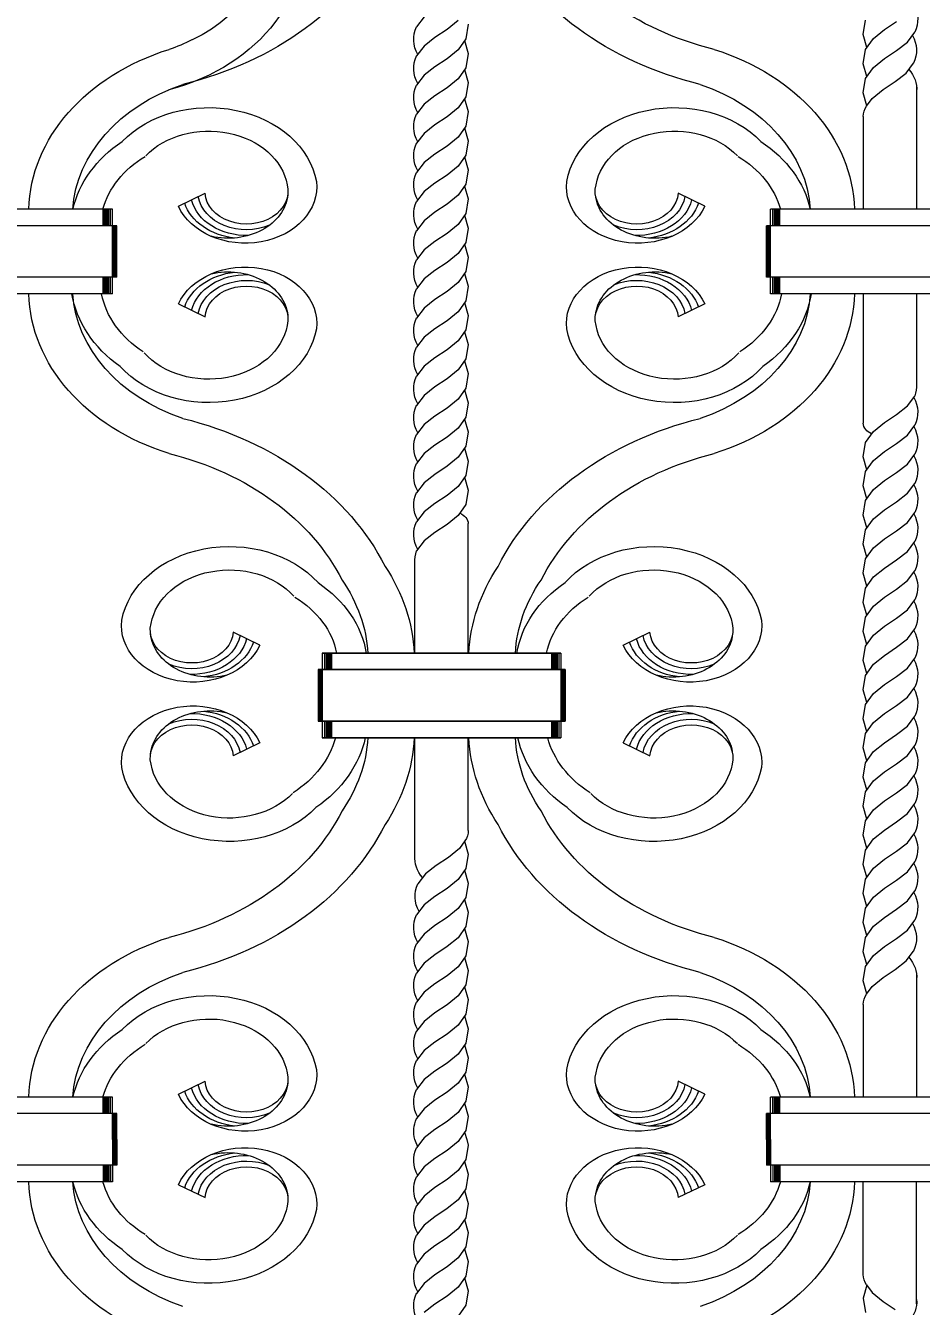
# Model space of a CAD drawing. Header units: inches. Extents: x 16.4 to 39.1, y 11.1 to 26.9.
# Drawn here: x 19.601 to 19.951, y 20.491 to 20.992 of the extents above; entities that cross this region are included whole.
import ezdxf

# ---------------------------------------------------------------- set-up
doc = ezdxf.new("R2010")
doc.units = ezdxf.units.IN
doc.header["$MEASUREMENT"] = 0
doc.styles.get("Standard").update_dxf_attribs({"font": 'arial.ttf'})
doc.dimstyles.get("Standard").update_dxf_attribs({"dimtxt": 0.1, "dimasz": 0.18, "dimexe": 0.18, "dimexo": 0.0625, "dimgap": 0.09, "dimtad": 0, "dimtoh": 1, "dimdec": 4, "dimzin": 0, "dimdsep": 46, "dimtxsty": 'Standard', "dimblk": 'OBLIQUE', "dimcen": 0.09, "dimadec": 0, "dimazin": 0, "dimtfac": 1, "dimtdec": 4, "dimtofl": 0, "dimtmove": 0, "dimatfit": 3, "dimldrblk": 'OBLIQUE', "dimfxl": 1, "dimtolj": 1, "dimtzin": 0, "dimarcsym": 0})

# ---------------------------------------------------------------- blocks, each defined once
blk = doc.blocks.new('_Oblique')
at = {"color": 0, "linetype": 'ByBlock', "lineweight": -2}
blk.add_line((-0.5, -0.5), (0.5, 0.5), dxfattribs=at)
blk = doc.blocks.new('*D2')
at = {"color": 0, "lineweight": -2, "transparency": 16777216}
for p, q in [((20.66772, 21.5986), (18.04662, 21.5986)), ((18.22662, 21.5986), (18.22662, 20.89517)), ((18.22662, 19.59468), (18.22662, 20.29812)), ((20.66772, 19.59468), (18.04662, 19.59468))]:
    blk.add_line(p, q, dxfattribs=at)
at = {"layer": 'Defpoints', "color": 0, "lineweight": 9, "transparency": 16777216}
for p in [(18.22662, 21.5986), (20.73022, 21.5986), (20.73022, 19.59468)]:
    blk.add_point(p, dxfattribs=at)
at = {"color": 0, "lineweight": -2, "transparency": 16777216, "xscale": 0.18, "yscale": 0.18, "zscale": 0.18}
for p, rotation in [((18.22662, 21.5986), 90), ((18.22662, 19.59468), 270)]:
    blk.add_blockref('_Oblique', p, dxfattribs=dict(at, rotation=rotation))
at = {"color": 0, "lineweight": 9, "transparency": 16777216, "insert": (18.22662, 20.59664), "char_height": 0.1, "attachment_point": 5, "rotation": 90}
blk.add_mtext('\\A1;2.0039', dxfattribs=at)

msp = doc.modelspace()

# ---------------------------------------------------------------- linework, layer by layer
at = {"lineweight": 9}
for p, q in [((19.75675, 20.99531), (19.75384, 20.99142)), ((19.92865, 20.98837), (19.92957, 20.994)), ((19.75384, 20.99142), (19.75383, 20.9914)), ((19.76575, 20.99036), (19.76101, 20.98721)), ((19.77009, 20.99386), (19.76575, 20.99036)), ((19.77408, 20.99242), (19.77316, 20.98679)), ((19.93264, 20.98693), (19.93698, 20.99043)), ((19.93698, 20.99043), (19.94172, 20.99358)), ((19.94598, 20.98548), (19.94889, 20.98938)), ((19.94889, 20.98938), (19.94889, 20.98939)), ((19.75675, 20.98392), (19.75384, 20.98002)), ((19.76101, 20.98721), (19.75675, 20.98392)), ((19.77316, 20.98679), (19.77009, 20.98247)), ((19.77265, 20.98607), (19.77408, 20.98103)), ((19.93008, 20.98333), (19.92865, 20.98837)), ((19.92957, 20.9826), (19.93264, 20.98693)), ((19.94172, 20.98219), (19.94598, 20.98548)), ((19.75384, 20.98002), (19.75383, 20.98)), ((19.76575, 20.97897), (19.76101, 20.97581)), ((19.77009, 20.98247), (19.76575, 20.97897)), ((19.77408, 20.98103), (19.77316, 20.9754)), ((19.92865, 20.97697), (19.92957, 20.9826)), ((19.93264, 20.97553), (19.93698, 20.97904)), ((19.93698, 20.97904), (19.94172, 20.98219)), ((19.76101, 20.97581), (19.75675, 20.97252)), ((19.77316, 20.9754), (19.77009, 20.97107)), ((19.77265, 20.97468), (19.77408, 20.96963)), ((19.93008, 20.97193), (19.92865, 20.97697)), ((19.92957, 20.97121), (19.93264, 20.97553)), ((19.94547, 20.97336), (19.94838, 20.97726)), ((19.94838, 20.97726), (19.94838, 20.97728)), ((19.75675, 20.97252), (19.75384, 20.96863)), ((19.77009, 20.97107), (19.76575, 20.96757)), ((19.77408, 20.96963), (19.77316, 20.964)), ((19.92865, 20.96558), (19.92957, 20.97121)), ((19.93647, 20.96692), (19.94121, 20.97007)), ((19.94121, 20.97007), (19.94547, 20.97336)), ((19.75384, 20.96863), (19.75383, 20.96861)), ((19.76101, 20.96442), (19.75675, 20.96113)), ((19.76575, 20.96757), (19.76101, 20.96442)), ((19.77316, 20.964), (19.77009, 20.95968)), ((19.93008, 20.96054), (19.92865, 20.96558)), ((19.93212, 20.96342), (19.93647, 20.96692)), ((19.94957, 20.96789), (19.94957, 20.92006)), ((19.75675, 20.96113), (19.75384, 20.95723)), ((19.77009, 20.95968), (19.76575, 20.95618)), ((19.77265, 20.96328), (19.77408, 20.95824)), ((19.93, 20.96042), (19.93212, 20.96342)), ((19.75384, 20.95723), (19.75383, 20.95721)), ((19.76575, 20.95618), (19.76101, 20.95302)), ((19.77408, 20.95824), (19.77316, 20.95261)), ((19.92866, 20.95637), (19.92866, 20.92006)), ((19.75675, 20.94973), (19.75384, 20.94584)), ((19.76101, 20.95302), (19.75675, 20.94973)), ((19.77316, 20.95261), (19.77009, 20.94828)), ((19.77265, 20.95189), (19.77408, 20.94685)), ((19.75384, 20.94584), (19.75383, 20.94582)), ((19.76575, 20.94478), (19.76101, 20.94163)), ((19.77009, 20.94828), (19.76575, 20.94478)), ((19.77408, 20.94685), (19.77316, 20.94121)), ((19.76101, 20.94163), (19.75675, 20.93834)), ((19.77316, 20.94121), (19.77009, 20.93689)), ((19.77265, 20.94049), (19.77408, 20.93545)), ((19.75384, 20.93444), (19.75383, 20.93442)), ((19.75675, 20.93834), (19.75384, 20.93444)), ((19.77009, 20.93689), (19.76575, 20.93339)), ((19.77408, 20.93545), (19.77316, 20.92982)), ((19.76101, 20.93023), (19.75675, 20.92695)), ((19.76575, 20.93339), (19.76101, 20.93023)), ((19.77316, 20.92982), (19.77009, 20.92549)), ((19.77265, 20.9291), (19.77408, 20.92406)), ((19.66057, 20.92121), (19.67101, 20.92628)), ((19.75675, 20.92695), (19.75384, 20.92305)), ((19.77009, 20.92549), (19.76575, 20.92199)), ((19.77408, 20.92406), (19.77316, 20.91843)), ((19.86665, 20.92121), (19.85621, 20.92628)), ((19.63481, 20.92006), (19.54141, 20.92006)), ((19.63116, 20.91361), (19.63116, 20.92006)), ((19.63171, 20.91361), (19.63171, 20.92006)), ((19.63187, 20.91361), (19.63187, 20.92006)), ((19.63212, 20.91361), (19.63212, 20.92006)), ((19.63244, 20.91361), (19.63244, 20.92006)), ((19.63285, 20.91361), (19.63285, 20.92006)), ((19.63334, 20.91361), (19.63334, 20.92006)), ((19.63399, 20.91361), (19.63399, 20.92006)), ((19.63481, 20.91361), (19.63481, 20.92006)), ((19.63481, 20.88696), (19.63481, 20.92006)), ((19.75384, 20.92305), (19.75383, 20.92303)), ((19.76101, 20.91884), (19.75675, 20.91555)), ((19.76575, 20.92199), (19.76101, 20.91884)), ((19.98581, 20.92006), (19.89242, 20.92006)), ((19.89242, 20.91361), (19.89242, 20.92006)), ((19.89242, 20.88696), (19.89242, 20.92006)), ((19.89323, 20.91361), (19.89323, 20.92006)), ((19.89389, 20.91361), (19.89389, 20.92006)), ((19.89437, 20.91361), (19.89437, 20.92006)), ((19.89478, 20.91361), (19.89478, 20.92006)), ((19.89511, 20.91361), (19.89511, 20.92006)), ((19.89535, 20.91361), (19.89535, 20.92006)), ((19.89551, 20.91361), (19.89551, 20.92006)), ((19.89607, 20.91361), (19.89607, 20.92006)), ((19.75675, 20.91555), (19.75384, 20.91165)), ((19.77009, 20.9141), (19.76575, 20.9106)), ((19.77316, 20.91843), (19.77009, 20.9141)), ((19.77265, 20.9177), (19.77408, 20.91266)), ((19.63644, 20.91361), (19.53978, 20.91361)), ((19.63505, 20.8934), (19.63505, 20.91361)), ((19.63521, 20.8934), (19.63521, 20.91361)), ((19.63554, 20.8934), (19.63554, 20.91361)), ((19.63595, 20.8934), (19.63595, 20.91361)), ((19.63644, 20.8934), (19.63644, 20.91361)), ((19.75384, 20.91165), (19.75383, 20.91163)), ((19.76575, 20.9106), (19.76101, 20.90744)), ((19.77408, 20.91266), (19.77316, 20.90703)), ((19.98744, 20.91361), (19.89079, 20.91361)), ((19.89079, 20.8934), (19.89079, 20.91361)), ((19.89128, 20.8934), (19.89128, 20.91361)), ((19.89169, 20.8934), (19.89169, 20.91361)), ((19.89201, 20.8934), (19.89201, 20.91361)), ((19.89217, 20.8934), (19.89217, 20.91361)), ((19.75675, 20.90416), (19.75384, 20.90026)), ((19.76101, 20.90744), (19.75675, 20.90416)), ((19.77316, 20.90703), (19.77009, 20.9027)), ((19.77265, 20.90631), (19.77408, 20.90127)), ((19.75384, 20.90026), (19.75383, 20.90024)), ((19.76575, 20.8992), (19.76101, 20.89605)), ((19.77009, 20.9027), (19.76575, 20.8992)), ((19.77408, 20.90127), (19.77316, 20.89564)), ((19.76101, 20.89605), (19.75675, 20.89276)), ((19.77316, 20.89564), (19.77009, 20.89131)), ((19.77265, 20.89491), (19.77408, 20.88987)), ((19.63644, 20.8934), (19.53978, 20.8934)), ((19.63116, 20.88696), (19.63116, 20.8934)), ((19.63171, 20.88696), (19.63171, 20.8934)), ((19.63187, 20.88696), (19.63187, 20.8934)), ((19.63212, 20.88696), (19.63212, 20.8934)), ((19.63244, 20.88696), (19.63244, 20.8934)), ((19.63285, 20.88696), (19.63285, 20.8934)), ((19.63334, 20.88696), (19.63334, 20.8934)), ((19.63399, 20.88696), (19.63399, 20.8934)), ((19.63481, 20.88696), (19.63481, 20.8934)), ((19.75384, 20.88886), (19.75383, 20.88884)), ((19.75675, 20.89276), (19.75384, 20.88886)), ((19.77009, 20.89131), (19.76575, 20.88781)), ((19.77408, 20.88987), (19.77316, 20.88424)), ((19.98744, 20.8934), (19.89079, 20.8934)), ((19.89242, 20.88696), (19.89242, 20.8934)), ((19.89323, 20.88696), (19.89323, 20.8934)), ((19.89389, 20.88696), (19.89389, 20.8934)), ((19.89437, 20.88696), (19.89437, 20.8934)), ((19.89478, 20.88696), (19.89478, 20.8934)), ((19.89511, 20.88696), (19.89511, 20.8934)), ((19.89535, 20.88696), (19.89535, 20.8934)), ((19.89551, 20.88696), (19.89551, 20.8934)), ((19.89607, 20.88696), (19.89607, 20.8934)), ((19.63481, 20.88696), (19.54141, 20.88696)), ((19.76101, 20.88465), (19.75675, 20.88137)), ((19.76575, 20.88781), (19.76101, 20.88465)), ((19.77316, 20.88424), (19.77009, 20.87991)), ((19.98581, 20.88696), (19.89242, 20.88696)), ((19.92866, 20.88696), (19.92866, 20.83626)), ((19.94957, 20.88696), (19.94957, 20.85163)), ((19.66057, 20.88297), (19.67101, 20.8779)), ((19.75675, 20.88137), (19.75384, 20.87747)), ((19.77009, 20.87991), (19.76575, 20.87641)), ((19.77265, 20.88352), (19.77408, 20.87848)), ((19.86665, 20.88297), (19.85621, 20.8779)), ((19.75384, 20.87747), (19.75383, 20.87745)), ((19.76575, 20.87641), (19.76101, 20.87326)), ((19.77408, 20.87848), (19.77316, 20.87285)), ((19.75675, 20.86997), (19.75384, 20.86607)), ((19.76101, 20.87326), (19.75675, 20.86997)), ((19.77316, 20.87285), (19.77009, 20.86852)), ((19.77265, 20.87212), (19.77408, 20.86708)), ((19.75384, 20.86607), (19.75383, 20.86605)), ((19.76575, 20.86502), (19.76101, 20.86186)), ((19.77009, 20.86852), (19.76575, 20.86502)), ((19.77408, 20.86708), (19.77316, 20.86145)), ((19.75675, 20.85858), (19.75384, 20.85468)), ((19.76101, 20.86186), (19.75675, 20.85858)), ((19.77316, 20.86145), (19.77009, 20.85712)), ((19.77265, 20.86073), (19.77408, 20.85569)), ((19.75384, 20.85468), (19.75383, 20.85466)), ((19.76575, 20.85362), (19.76101, 20.85047)), ((19.77009, 20.85712), (19.76575, 20.85362)), ((19.77408, 20.85569), (19.77316, 20.85006)), ((19.76101, 20.85047), (19.75675, 20.84718)), ((19.77316, 20.85006), (19.77009, 20.84573)), ((19.77265, 20.84933), (19.77408, 20.84429)), ((19.75675, 20.84718), (19.75384, 20.84328)), ((19.77009, 20.84573), (19.76575, 20.84223)), ((19.77408, 20.84429), (19.77316, 20.83866)), ((19.94598, 20.84304), (19.94889, 20.84694)), ((19.94889, 20.84694), (19.94889, 20.84695)), ((19.75384, 20.84328), (19.75383, 20.84326)), ((19.76101, 20.83907), (19.75675, 20.83579)), ((19.76575, 20.84223), (19.76101, 20.83907)), ((19.77316, 20.83866), (19.77009, 20.83433)), ((19.93698, 20.83659), (19.94172, 20.83975)), ((19.94172, 20.83975), (19.94598, 20.84304)), ((19.75675, 20.83579), (19.75384, 20.83189)), ((19.77009, 20.83433), (19.76575, 20.83083)), ((19.77265, 20.83794), (19.77408, 20.8329)), ((19.93264, 20.83309), (19.93698, 20.83659)), ((19.94598, 20.83164), (19.94889, 20.83554)), ((19.94889, 20.83554), (19.94889, 20.83556)), ((19.75384, 20.83189), (19.75383, 20.83187)), ((19.76575, 20.83083), (19.76101, 20.82768)), ((19.77408, 20.8329), (19.77316, 20.82727)), ((19.92865, 20.82314), (19.92957, 20.82877)), ((19.92957, 20.82877), (19.93264, 20.83309)), ((19.94172, 20.82835), (19.94598, 20.83164)), ((19.75675, 20.82439), (19.75384, 20.82049)), ((19.76101, 20.82768), (19.75675, 20.82439)), ((19.77316, 20.82727), (19.77009, 20.82294)), ((19.77265, 20.82654), (19.77408, 20.8215)), ((19.93264, 20.8217), (19.93698, 20.8252)), ((19.93698, 20.8252), (19.94172, 20.82835)), ((19.94598, 20.82025), (19.94889, 20.82415)), ((19.94889, 20.82415), (19.94889, 20.82416)), ((19.75384, 20.82049), (19.75383, 20.82048)), ((19.76575, 20.81944), (19.76101, 20.81628)), ((19.77009, 20.82294), (19.76575, 20.81944)), ((19.77408, 20.8215), (19.77316, 20.81587)), ((19.93008, 20.8181), (19.92865, 20.82314)), ((19.92957, 20.81737), (19.93264, 20.8217)), ((19.94172, 20.81696), (19.94598, 20.82025)), ((19.76101, 20.81628), (19.75675, 20.813)), ((19.77316, 20.81587), (19.77009, 20.81155)), ((19.77265, 20.81515), (19.77408, 20.81011)), ((19.92865, 20.81174), (19.92957, 20.81737)), ((19.93264, 20.8103), (19.93698, 20.81381)), ((19.93698, 20.81381), (19.94172, 20.81696)), ((19.75384, 20.8091), (19.75383, 20.80908)), ((19.75675, 20.813), (19.75384, 20.8091)), ((19.77009, 20.81155), (19.76575, 20.80804)), ((19.77408, 20.81011), (19.77316, 20.80448)), ((19.93008, 20.8067), (19.92865, 20.81174)), ((19.92957, 20.80598), (19.93264, 20.8103)), ((19.94172, 20.80557), (19.94598, 20.80885)), ((19.94598, 20.80885), (19.94889, 20.81275)), ((19.94889, 20.81275), (19.94889, 20.81277)), ((19.76101, 20.80489), (19.75675, 20.8016)), ((19.76575, 20.80804), (19.76101, 20.80489)), ((19.77316, 20.80448), (19.77009, 20.80015)), ((19.92865, 20.80035), (19.92957, 20.80598)), ((19.93698, 20.80241), (19.94172, 20.80557)), ((19.75675, 20.8016), (19.75384, 20.7977)), ((19.77009, 20.80015), (19.76575, 20.79665)), ((19.93008, 20.79531), (19.92865, 20.80035)), ((19.92957, 20.79458), (19.93264, 20.79891)), ((19.93264, 20.79891), (19.93698, 20.80241)), ((19.94598, 20.79746), (19.94889, 20.80136)), ((19.94889, 20.80136), (19.94889, 20.80137)), ((19.75384, 20.7977), (19.75383, 20.79769)), ((19.76101, 20.79349), (19.75675, 20.79021)), ((19.76575, 20.79665), (19.76101, 20.79349)), ((19.77407, 20.74629), (19.77407, 20.79698)), ((19.92865, 20.78895), (19.92957, 20.79458)), ((19.93698, 20.79102), (19.94172, 20.79417)), ((19.94172, 20.79417), (19.94598, 20.79746)), ((19.75675, 20.79021), (19.75384, 20.78631)), ((19.93008, 20.78391), (19.92865, 20.78895)), ((19.93264, 20.78751), (19.93698, 20.79102)), ((19.94598, 20.78606), (19.94889, 20.78996)), ((19.94889, 20.78996), (19.94889, 20.78998)), ((19.75384, 20.78631), (19.75383, 20.78629)), ((19.92957, 20.78319), (19.93264, 20.78751)), ((19.94172, 20.78278), (19.94598, 20.78606)), ((19.75316, 20.74629), (19.75316, 20.78162)), ((19.92865, 20.77756), (19.92957, 20.78319)), ((19.93264, 20.77612), (19.93698, 20.77962)), ((19.93698, 20.77962), (19.94172, 20.78278)), ((19.94598, 20.77467), (19.94889, 20.77857)), ((19.94889, 20.77857), (19.94889, 20.77858)), ((19.93008, 20.77252), (19.92865, 20.77756)), ((19.92957, 20.77179), (19.93264, 20.77612)), ((19.94172, 20.77138), (19.94598, 20.77467)), ((19.92865, 20.76616), (19.92957, 20.77179)), ((19.93698, 20.76823), (19.94172, 20.77138)), ((19.93008, 20.76112), (19.92865, 20.76616)), ((19.92957, 20.7604), (19.93264, 20.76472)), ((19.93264, 20.76472), (19.93698, 20.76823)), ((19.94598, 20.76327), (19.94889, 20.76717)), ((19.94889, 20.76717), (19.94889, 20.76719)), ((19.92865, 20.75477), (19.92957, 20.7604)), ((19.93698, 20.75683), (19.94172, 20.75999)), ((19.94172, 20.75999), (19.94598, 20.76327)), ((19.69247, 20.74943), (19.68203, 20.7545)), ((19.83476, 20.74943), (19.84519, 20.7545)), ((19.93008, 20.74973), (19.92865, 20.75477)), ((19.92957, 20.749), (19.93264, 20.75333)), ((19.93264, 20.75333), (19.93698, 20.75683)), ((19.94598, 20.75188), (19.94889, 20.75578)), ((19.94889, 20.75578), (19.94889, 20.75579)), ((19.92865, 20.74337), (19.92957, 20.749)), ((19.93698, 20.74544), (19.94172, 20.74859)), ((19.94172, 20.74859), (19.94598, 20.75188)), ((19.71692, 20.74629), (19.81031, 20.74629)), ((19.81031, 20.74629), (19.71692, 20.74629)), ((19.71692, 20.74629), (19.71692, 20.71319)), ((19.71692, 20.74629), (19.71692, 20.73984)), ((19.71692, 20.74629), (19.71692, 20.73984)), ((19.71692, 20.74629), (19.71692, 20.71319)), ((19.71773, 20.74629), (19.71773, 20.73984)), ((19.71773, 20.74629), (19.71773, 20.73984)), ((19.71838, 20.74629), (19.71838, 20.73984)), ((19.71838, 20.74629), (19.71838, 20.73984)), ((19.71887, 20.74629), (19.71887, 20.73984)), ((19.71887, 20.74629), (19.71887, 20.73984)), ((19.71928, 20.74629), (19.71928, 20.73984)), ((19.71928, 20.74629), (19.71928, 20.73984)), ((19.7196, 20.74629), (19.7196, 20.73984)), ((19.7196, 20.74629), (19.7196, 20.73984)), ((19.71985, 20.74629), (19.71985, 20.73984)), ((19.71985, 20.74629), (19.71985, 20.73984)), ((19.72001, 20.74629), (19.72001, 20.73984)), ((19.72001, 20.74629), (19.72001, 20.73984)), ((19.72056, 20.74629), (19.72056, 20.73984)), ((19.72056, 20.74629), (19.72056, 20.73984)), ((19.80666, 20.74629), (19.80666, 20.73984)), ((19.80666, 20.74629), (19.80666, 20.73984)), ((19.80721, 20.74629), (19.80721, 20.73984)), ((19.80721, 20.74629), (19.80721, 20.73984)), ((19.80738, 20.74629), (19.80738, 20.73984)), ((19.80738, 20.74629), (19.80738, 20.73984)), ((19.80762, 20.74629), (19.80762, 20.73984)), ((19.80762, 20.74629), (19.80762, 20.73984)), ((19.80795, 20.74629), (19.80795, 20.73984)), ((19.80795, 20.74629), (19.80795, 20.73984)), ((19.80835, 20.74629), (19.80835, 20.73984)), ((19.80835, 20.74629), (19.80835, 20.73984)), ((19.80884, 20.74629), (19.80884, 20.73984)), ((19.80884, 20.74629), (19.80884, 20.73984)), ((19.80949, 20.74629), (19.80949, 20.73984)), ((19.80949, 20.74629), (19.80949, 20.73984)), ((19.81031, 20.74629), (19.81031, 20.71319)), ((19.81031, 20.74629), (19.81031, 20.73984)), ((19.81031, 20.74629), (19.81031, 20.73984)), ((19.81031, 20.74629), (19.81031, 20.71319)), ((19.93008, 20.73833), (19.92865, 20.74337)), ((19.93264, 20.74194), (19.93698, 20.74544)), ((19.94598, 20.74048), (19.94889, 20.74438)), ((19.94889, 20.74438), (19.94889, 20.7444)), ((19.71529, 20.73984), (19.81194, 20.73984)), ((19.81194, 20.73984), (19.71529, 20.73984)), ((19.71529, 20.73984), (19.71529, 20.71963)), ((19.71529, 20.73984), (19.71529, 20.71963)), ((19.71578, 20.73984), (19.71578, 20.71963)), ((19.71578, 20.73984), (19.71578, 20.71963)), ((19.71618, 20.73984), (19.71618, 20.71963)), ((19.71618, 20.73984), (19.71618, 20.71963)), ((19.71651, 20.73984), (19.71651, 20.71963)), ((19.71651, 20.73984), (19.71651, 20.71963)), ((19.71667, 20.73984), (19.71667, 20.71963)), ((19.71667, 20.73984), (19.71667, 20.71963)), ((19.81055, 20.73984), (19.81055, 20.71963)), ((19.81055, 20.73984), (19.81055, 20.71963)), ((19.81072, 20.73984), (19.81072, 20.71963)), ((19.81072, 20.73984), (19.81072, 20.71963)), ((19.81104, 20.73984), (19.81104, 20.71963)), ((19.81104, 20.73984), (19.81104, 20.71963)), ((19.81145, 20.73984), (19.81145, 20.71963)), ((19.81145, 20.73984), (19.81145, 20.71963)), ((19.81194, 20.73984), (19.81194, 20.71963)), ((19.81194, 20.73984), (19.81194, 20.71963)), ((19.92957, 20.73761), (19.93264, 20.74194)), ((19.94172, 20.7372), (19.94598, 20.74048)), ((19.92865, 20.73198), (19.92957, 20.73761)), ((19.93264, 20.73054), (19.93698, 20.73404)), ((19.93698, 20.73404), (19.94172, 20.7372)), ((19.93008, 20.72694), (19.92865, 20.73198)), ((19.92957, 20.72621), (19.93264, 20.73054)), ((19.94172, 20.7258), (19.94598, 20.72909)), ((19.94598, 20.72909), (19.94889, 20.73299)), ((19.94889, 20.73299), (19.94889, 20.73301)), ((19.92865, 20.72058), (19.92957, 20.72621)), ((19.93698, 20.72265), (19.94172, 20.7258)), ((19.71529, 20.71963), (19.81194, 20.71963)), ((19.81194, 20.71963), (19.71529, 20.71963)), ((19.71692, 20.71963), (19.71692, 20.71319)), ((19.71692, 20.71963), (19.71692, 20.71319)), ((19.71773, 20.71963), (19.71773, 20.71319)), ((19.71773, 20.71963), (19.71773, 20.71319)), ((19.71838, 20.71963), (19.71838, 20.71319)), ((19.71838, 20.71963), (19.71838, 20.71319)), ((19.71887, 20.71963), (19.71887, 20.71319)), ((19.71887, 20.71963), (19.71887, 20.71319)), ((19.71928, 20.71963), (19.71928, 20.71319)), ((19.71928, 20.71963), (19.71928, 20.71319)), ((19.7196, 20.71963), (19.7196, 20.71319)), ((19.7196, 20.71963), (19.7196, 20.71319)), ((19.71985, 20.71963), (19.71985, 20.71319)), ((19.71985, 20.71963), (19.71985, 20.71319)), ((19.72001, 20.71963), (19.72001, 20.71319)), ((19.72001, 20.71963), (19.72001, 20.71319)), ((19.72056, 20.71963), (19.72056, 20.71319)), ((19.72056, 20.71963), (19.72056, 20.71319)), ((19.80666, 20.71963), (19.80666, 20.71319)), ((19.80666, 20.71963), (19.80666, 20.71319)), ((19.80721, 20.71963), (19.80721, 20.71319)), ((19.80721, 20.71963), (19.80721, 20.71319)), ((19.80738, 20.71963), (19.80738, 20.71319)), ((19.80738, 20.71963), (19.80738, 20.71319)), ((19.80762, 20.71963), (19.80762, 20.71319)), ((19.80762, 20.71963), (19.80762, 20.71319)), ((19.80795, 20.71963), (19.80795, 20.71319)), ((19.80795, 20.71963), (19.80795, 20.71319)), ((19.80835, 20.71963), (19.80835, 20.71319)), ((19.80835, 20.71963), (19.80835, 20.71319)), ((19.80884, 20.71963), (19.80884, 20.71319)), ((19.80884, 20.71963), (19.80884, 20.71319)), ((19.80949, 20.71963), (19.80949, 20.71319)), ((19.80949, 20.71963), (19.80949, 20.71319)), ((19.81031, 20.71963), (19.81031, 20.71319)), ((19.81031, 20.71963), (19.81031, 20.71319)), ((19.93008, 20.71554), (19.92865, 20.72058)), ((19.92957, 20.71482), (19.93264, 20.71915)), ((19.93264, 20.71915), (19.93698, 20.72265)), ((19.94598, 20.71769), (19.94889, 20.72159)), ((19.94889, 20.72159), (19.94889, 20.72161)), ((19.71692, 20.71319), (19.81031, 20.71319)), ((19.81031, 20.71319), (19.71692, 20.71319)), ((19.75316, 20.66535), (19.75316, 20.71319)), ((19.77407, 20.67688), (19.77407, 20.71319)), ((19.92865, 20.70919), (19.92957, 20.71482)), ((19.93698, 20.71125), (19.94172, 20.71441)), ((19.94172, 20.71441), (19.94598, 20.71769)), ((19.69247, 20.7112), (19.68203, 20.70613)), ((19.83476, 20.7112), (19.84519, 20.70613)), ((19.93008, 20.70415), (19.92865, 20.70919)), ((19.93264, 20.70775), (19.93698, 20.71125)), ((19.94598, 20.7063), (19.94889, 20.7102)), ((19.94889, 20.7102), (19.94889, 20.71022)), ((19.92865, 20.69779), (19.92957, 20.70342)), ((19.92957, 20.70342), (19.93264, 20.70775)), ((19.94172, 20.70301), (19.94598, 20.7063)), ((19.93264, 20.69636), (19.93698, 20.69986)), ((19.93698, 20.69986), (19.94172, 20.70301)), ((19.94598, 20.6949), (19.94889, 20.6988)), ((19.94889, 20.6988), (19.94889, 20.69882)), ((19.93008, 20.69275), (19.92865, 20.69779)), ((19.92957, 20.69203), (19.93264, 20.69636)), ((19.94172, 20.69162), (19.94598, 20.6949)), ((19.92865, 20.6864), (19.92957, 20.69203)), ((19.93264, 20.68496), (19.93698, 20.68846)), ((19.93698, 20.68846), (19.94172, 20.69162)), ((19.93008, 20.68136), (19.92865, 20.6864)), ((19.92957, 20.68063), (19.93264, 20.68496)), ((19.94172, 20.68022), (19.94598, 20.68351)), ((19.94598, 20.68351), (19.94889, 20.68741)), ((19.94889, 20.68741), (19.94889, 20.68743)), ((19.92865, 20.675), (19.92957, 20.68063)), ((19.93698, 20.67707), (19.94172, 20.68022)), ((19.93008, 20.66996), (19.92865, 20.675)), ((19.92957, 20.66924), (19.93264, 20.67357)), ((19.93264, 20.67357), (19.93698, 20.67707)), ((19.94598, 20.67211), (19.94889, 20.67601)), ((19.94889, 20.67601), (19.94889, 20.67603)), ((19.77061, 20.66983), (19.76626, 20.66633)), ((19.77273, 20.67283), (19.77061, 20.66983)), ((19.77265, 20.67271), (19.77408, 20.66767)), ((19.92865, 20.66361), (19.92957, 20.66924)), ((19.93698, 20.66567), (19.94172, 20.66883)), ((19.94172, 20.66883), (19.94598, 20.67211)), ((19.76152, 20.66317), (19.75726, 20.65989)), ((19.76626, 20.66633), (19.76152, 20.66317)), ((19.77408, 20.66767), (19.77316, 20.66204)), ((19.93008, 20.65857), (19.92865, 20.66361)), ((19.93264, 20.66217), (19.93698, 20.66567)), ((19.94598, 20.66072), (19.94889, 20.66462)), ((19.94889, 20.66462), (19.94889, 20.66464)), ((19.75726, 20.65989), (19.75435, 20.65599)), ((19.77316, 20.66204), (19.77009, 20.65771)), ((19.77265, 20.66131), (19.77408, 20.65627)), ((19.92957, 20.65784), (19.93264, 20.66217)), ((19.94172, 20.65743), (19.94598, 20.66072)), ((19.75435, 20.65599), (19.75435, 20.65597)), ((19.76575, 20.65421), (19.76101, 20.65105)), ((19.77009, 20.65771), (19.76575, 20.65421)), ((19.77408, 20.65627), (19.77316, 20.65064)), ((19.92865, 20.65221), (19.92957, 20.65784)), ((19.93264, 20.65078), (19.93698, 20.65428)), ((19.93698, 20.65428), (19.94172, 20.65743)), ((19.94598, 20.64932), (19.94889, 20.65322)), ((19.94889, 20.65322), (19.94889, 20.65324)), ((19.76101, 20.65105), (19.75675, 20.64777)), ((19.77316, 20.65064), (19.77009, 20.64632)), ((19.77265, 20.64992), (19.77408, 20.64488)), ((19.93008, 20.64717), (19.92865, 20.65221)), ((19.92957, 20.64645), (19.93264, 20.65078)), ((19.94172, 20.64604), (19.94598, 20.64932)), ((19.75384, 20.64387), (19.75383, 20.64385)), ((19.75675, 20.64777), (19.75384, 20.64387)), ((19.77009, 20.64632), (19.76575, 20.64281)), ((19.77408, 20.64488), (19.77316, 20.63925)), ((19.92865, 20.64082), (19.92957, 20.64645)), ((19.93698, 20.64288), (19.94172, 20.64604)), ((19.76101, 20.63966), (19.75675, 20.63637)), ((19.76575, 20.64281), (19.76101, 20.63966)), ((19.77316, 20.63925), (19.77009, 20.63492)), ((19.77265, 20.63852), (19.77408, 20.63348)), ((19.93008, 20.63578), (19.92865, 20.64082)), ((19.92957, 20.63506), (19.93264, 20.63938)), ((19.93264, 20.63938), (19.93698, 20.64288)), ((19.94598, 20.63793), (19.94889, 20.64183)), ((19.94889, 20.64183), (19.94889, 20.64185)), ((19.75675, 20.63637), (19.75384, 20.63247)), ((19.77009, 20.63492), (19.76575, 20.63142)), ((19.77408, 20.63348), (19.77316, 20.62785)), ((19.92865, 20.62942), (19.92957, 20.63506)), ((19.93698, 20.63149), (19.94172, 20.63464)), ((19.94172, 20.63464), (19.94598, 20.63793)), ((19.75384, 20.63247), (19.75383, 20.63246)), ((19.76101, 20.62826), (19.75675, 20.62498)), ((19.76575, 20.63142), (19.76101, 20.62826)), ((19.93008, 20.62438), (19.92865, 20.62942)), ((19.92957, 20.62366), (19.93264, 20.62799)), ((19.93264, 20.62799), (19.93698, 20.63149)), ((19.94547, 20.62581), (19.94838, 20.62971)), ((19.94838, 20.62971), (19.94838, 20.62973)), ((19.75675, 20.62498), (19.75384, 20.62108)), ((19.77009, 20.62353), (19.76575, 20.62002)), ((19.77316, 20.62785), (19.77009, 20.62353)), ((19.77265, 20.62713), (19.77408, 20.62209)), ((19.92865, 20.61803), (19.92957, 20.62366)), ((19.94121, 20.62252), (19.94547, 20.62581)), ((19.75384, 20.62108), (19.75383, 20.62106)), ((19.76575, 20.62002), (19.76101, 20.61687)), ((19.77408, 20.62209), (19.77316, 20.61646)), ((19.93008, 20.61299), (19.92865, 20.61803)), ((19.93212, 20.61587), (19.93647, 20.61937)), ((19.93647, 20.61937), (19.94121, 20.62252)), ((19.94957, 20.62034), (19.94957, 20.57251)), ((19.75675, 20.61358), (19.75384, 20.60968)), ((19.76101, 20.61687), (19.75675, 20.61358)), ((19.77316, 20.61646), (19.77009, 20.61213)), ((19.77265, 20.61573), (19.77408, 20.61069)), ((19.93, 20.61287), (19.93212, 20.61587)), ((19.75384, 20.60968), (19.75383, 20.60967)), ((19.76575, 20.60863), (19.76101, 20.60547)), ((19.77009, 20.61213), (19.76575, 20.60863)), ((19.77408, 20.61069), (19.77316, 20.60506)), ((19.92866, 20.60882), (19.92866, 20.57251)), ((19.76101, 20.60547), (19.75675, 20.60219)), ((19.77316, 20.60506), (19.77009, 20.60074)), ((19.77265, 20.60434), (19.77408, 20.5993)), ((19.75384, 20.59829), (19.75383, 20.59827)), ((19.75675, 20.60219), (19.75384, 20.59829)), ((19.77009, 20.60074), (19.76575, 20.59723)), ((19.77408, 20.5993), (19.77316, 20.59367)), ((19.76101, 20.59408), (19.75675, 20.59079)), ((19.76575, 20.59723), (19.76101, 20.59408)), ((19.77316, 20.59367), (19.77009, 20.58934)), ((19.77265, 20.59294), (19.77408, 20.5879)), ((19.75675, 20.59079), (19.75384, 20.58689)), ((19.77009, 20.58934), (19.76575, 20.58584)), ((19.77408, 20.5879), (19.77316, 20.58227)), ((19.75384, 20.58689), (19.75383, 20.58688)), ((19.76575, 20.58584), (19.76101, 20.58269)), ((19.66057, 20.57366), (19.67101, 20.57873)), ((19.75675, 20.5794), (19.75384, 20.5755)), ((19.76101, 20.58269), (19.75675, 20.5794)), ((19.77009, 20.57795), (19.76575, 20.57445)), ((19.77316, 20.58227), (19.77009, 20.57795)), ((19.77265, 20.58155), (19.77408, 20.57651)), ((19.86665, 20.57366), (19.85621, 20.57873)), ((19.75384, 20.5755), (19.75383, 20.57548)), ((19.76575, 20.57445), (19.76101, 20.57129)), ((19.77408, 20.57651), (19.77316, 20.57088)), ((19.63481, 20.57251), (19.54141, 20.57251)), ((19.63116, 20.56607), (19.63116, 20.57251)), ((19.63171, 20.56607), (19.63171, 20.57251)), ((19.63187, 20.56607), (19.63187, 20.57251)), ((19.63212, 20.56607), (19.63212, 20.57251)), ((19.63244, 20.56607), (19.63244, 20.57251)), ((19.63285, 20.56607), (19.63285, 20.57251)), ((19.63334, 20.56607), (19.63334, 20.57251)), ((19.63399, 20.56607), (19.63399, 20.57251)), ((19.63481, 20.56607), (19.63481, 20.57251)), ((19.63481, 20.55596), (19.63481, 20.57251)), ((19.75675, 20.568), (19.75384, 20.5641)), ((19.76101, 20.57129), (19.75675, 20.568)), ((19.77316, 20.57088), (19.77009, 20.56655)), ((19.77265, 20.57015), (19.77408, 20.56511)), ((19.98581, 20.57251), (19.89242, 20.57251)), ((19.89242, 20.56607), (19.89242, 20.57251)), ((19.89242, 20.55596), (19.89242, 20.57251)), ((19.89323, 20.56607), (19.89323, 20.57251)), ((19.89389, 20.56607), (19.89389, 20.57251)), ((19.89437, 20.56607), (19.89437, 20.57251)), ((19.89478, 20.56607), (19.89478, 20.57251)), ((19.89511, 20.56607), (19.89511, 20.57251)), ((19.89535, 20.56607), (19.89535, 20.57251)), ((19.89551, 20.56607), (19.89551, 20.57251)), ((19.89607, 20.56607), (19.89607, 20.57251)), ((19.63644, 20.56607), (19.53978, 20.56607)), ((19.63521, 20.55596), (19.63521, 20.56607)), ((19.63554, 20.55596), (19.63554, 20.56607)), ((19.63595, 20.55596), (19.63595, 20.56607)), ((19.63644, 20.55596), (19.63644, 20.56607)), ((19.75384, 20.5641), (19.75383, 20.56409)), ((19.76575, 20.56305), (19.76101, 20.5599)), ((19.77009, 20.56655), (19.76575, 20.56305)), ((19.77408, 20.56511), (19.77316, 20.55948)), ((19.98744, 20.56607), (19.89079, 20.56607)), ((19.89079, 20.55596), (19.89079, 20.56607)), ((19.89128, 20.55596), (19.89128, 20.56607)), ((19.89169, 20.55596), (19.89169, 20.56607)), ((19.89201, 20.55596), (19.89201, 20.56607)), ((19.89217, 20.55596), (19.89217, 20.56607)), ((19.76101, 20.5599), (19.75675, 20.55661)), ((19.77316, 20.55948), (19.77066, 20.55596)), ((19.77265, 20.55876), (19.77344, 20.55596)), ((19.63481, 20.55596), (19.63481, 20.53941)), ((19.63505, 20.55596), (19.63505, 20.54586)), ((19.63521, 20.55596), (19.63521, 20.54586)), ((19.63554, 20.55596), (19.63554, 20.54586)), ((19.63595, 20.55596), (19.63595, 20.54586)), ((19.63644, 20.55596), (19.63644, 20.54586)), ((19.75626, 20.55596), (19.75384, 20.55271)), ((19.75675, 20.55661), (19.75626, 20.55596)), ((19.77009, 20.55516), (19.76575, 20.55166)), ((19.77066, 20.55596), (19.77009, 20.55516)), ((19.77408, 20.55372), (19.77316, 20.54809)), ((19.77344, 20.55596), (19.77408, 20.55372)), ((19.89079, 20.55596), (19.89079, 20.54586)), ((19.89128, 20.55596), (19.89128, 20.54586)), ((19.89169, 20.55596), (19.89169, 20.54586)), ((19.89201, 20.55596), (19.89201, 20.54586)), ((19.89217, 20.55596), (19.89217, 20.54586)), ((19.89242, 20.55596), (19.89242, 20.53941)), ((19.75384, 20.55271), (19.75383, 20.55269)), ((19.76101, 20.5485), (19.75675, 20.54521)), ((19.76575, 20.55166), (19.76101, 20.5485)), ((19.77316, 20.54809), (19.77009, 20.54376)), ((19.63644, 20.54586), (19.53978, 20.54586)), ((19.63116, 20.54586), (19.63116, 20.53941)), ((19.63171, 20.54586), (19.63171, 20.53941)), ((19.63187, 20.54586), (19.63187, 20.53941)), ((19.63212, 20.54586), (19.63212, 20.53941)), ((19.63244, 20.54586), (19.63244, 20.53941)), ((19.63285, 20.54586), (19.63285, 20.53941)), ((19.63334, 20.54586), (19.63334, 20.53941)), ((19.63399, 20.54586), (19.63399, 20.53941)), ((19.63481, 20.54586), (19.63481, 20.53941)), ((19.75675, 20.54521), (19.75384, 20.54131)), ((19.77009, 20.54376), (19.76575, 20.54026)), ((19.77265, 20.54736), (19.77408, 20.54232)), ((19.98744, 20.54586), (19.89079, 20.54586)), ((19.89242, 20.54586), (19.89242, 20.53941)), ((19.89323, 20.54586), (19.89323, 20.53941)), ((19.89389, 20.54586), (19.89389, 20.53941)), ((19.89437, 20.54586), (19.89437, 20.53941)), ((19.89478, 20.54586), (19.89478, 20.53941)), ((19.89511, 20.54586), (19.89511, 20.53941)), ((19.89535, 20.54586), (19.89535, 20.53941)), ((19.89551, 20.54586), (19.89551, 20.53941)), ((19.89607, 20.54586), (19.89607, 20.53941)), ((19.63481, 20.53941), (19.54141, 20.53941)), ((19.66057, 20.53826), (19.67101, 20.53319)), ((19.75384, 20.54131), (19.75383, 20.5413)), ((19.76575, 20.54026), (19.76101, 20.53711)), ((19.77408, 20.54232), (19.77316, 20.53669)), ((19.86665, 20.53826), (19.85621, 20.53319)), ((19.98581, 20.53941), (19.89242, 20.53941)), ((19.92866, 20.5031), (19.92866, 20.53941)), ((19.94957, 20.49158), (19.94957, 20.53941)), ((19.75675, 20.53382), (19.75384, 20.52992)), ((19.76101, 20.53711), (19.75675, 20.53382)), ((19.77316, 20.53669), (19.77009, 20.53237)), ((19.77265, 20.53597), (19.77408, 20.53093)), ((19.75384, 20.52992), (19.75383, 20.5299)), ((19.76575, 20.52887), (19.76101, 20.52571)), ((19.77009, 20.53237), (19.76575, 20.52887)), ((19.77408, 20.53093), (19.77316, 20.5253)), ((19.76101, 20.52571), (19.75675, 20.52242)), ((19.77316, 20.5253), (19.77009, 20.52097)), ((19.77265, 20.52457), (19.77408, 20.51953)), ((19.75384, 20.51852), (19.75383, 20.51851)), ((19.75675, 20.52242), (19.75384, 20.51852)), ((19.77009, 20.52097), (19.76575, 20.51747)), ((19.77408, 20.51953), (19.77316, 20.5139)), ((19.76101, 20.51432), (19.75675, 20.51103)), ((19.76575, 20.51747), (19.76101, 20.51432)), ((19.77316, 20.5139), (19.77009, 20.50958)), ((19.77265, 20.51318), (19.77408, 20.50814)), ((19.75675, 20.51103), (19.75384, 20.50713)), ((19.77009, 20.50958), (19.76575, 20.50608)), ((19.77408, 20.50814), (19.77316, 20.50251)), ((19.75384, 20.50713), (19.75383, 20.50711)), ((19.76101, 20.50292), (19.75675, 20.49963)), ((19.76575, 20.50608), (19.76101, 20.50292)), ((19.75675, 20.49963), (19.75384, 20.49573)), ((19.77009, 20.49818), (19.76575, 20.49468)), ((19.77316, 20.50251), (19.77009, 20.49818)), ((19.77265, 20.50179), (19.77408, 20.49674)), ((19.93008, 20.49893), (19.92865, 20.49389)), ((19.93, 20.49905), (19.93212, 20.49606)), ((19.75384, 20.49573), (19.75383, 20.49572)), ((19.76575, 20.49468), (19.76101, 20.49153)), ((19.77408, 20.49674), (19.77316, 20.49111)), ((19.92865, 20.49389), (19.92957, 20.48826)), ((19.93212, 20.49606), (19.93647, 20.49255)), ((19.76101, 20.49153), (19.75675, 20.48824)), ((19.77316, 20.49111), (19.77009, 20.48679)), ((19.93647, 20.49255), (19.94121, 20.4894))]:
    msp.add_line(p, q, dxfattribs=at)
at = {"lineweight": 9, "extrusion": (0, 0, -1)}
for centre, major_axis, start_param, end_param in [((19.63262, 21.0243), (-0.07662, 0), 2.970298, 4.391018), ((19.63859, 21.0236), (0.05446, 0), -0.295309, 1.045289), ((19.90225, 21.06367), (0.10733, 0), 1.872886, 2.761174), ((19.62498, 21.06367), (0.12551, 0), 0.380418, 1.268707), ((19.90225, 21.06367), (0.12551, 0), 1.872886, 2.761174), ((19.9319, 20.99435), (-0.01812, 0), 2.723114, 3.497742), ((19.77083, 20.98644), (-0.01812, 0), -0.418478, 0.356149), ((19.63787, 21.01989), (0.05085, 0), 0.986806, 1.187028), ((19.93139, 20.98224), (-0.01812, 0), 2.723114, 3.497742), ((19.68876, 20.91872), (0.08676, 0), 3.161138, 4.336531), ((19.77083, 20.97504), (-0.01812, 0), -0.418478, 0.356149), ((19.83846, 20.91872), (-0.08676, 0), 1.946654, 3.122047), ((19.9324, 20.96704), (-0.01721, 0), 2.535729, 3.203825), ((19.69001, 20.91725), (0.07084, 0), 3.191635, 4.310748), ((19.83721, 20.91725), (0.07084, 0), -1.169155, -0.050042), ((19.77083, 20.96365), (-0.01812, 0), -0.418478, 0.356149), ((19.67247, 20.92612), (-0.04258, 0), 0.651749, 2.998469), ((19.85476, 20.92612), (-0.04258, 0), 0.143123, 2.489844), ((19.93912, 20.95637), (0.01046, 0), 3.141593, 3.653063), ((19.77083, 20.95225), (0.01812, 0), 2.723114, 3.497742), ((19.67247, 20.92612), (-0.03101, 0), 0.651749, 2.998469), ((19.85476, 20.92612), (-0.03101, 0), 0.143123, 2.489844), ((19.67505, 20.91227), (0.05661, 0), 3.316258, 4.013205), ((19.77083, 20.94086), (-0.01812, 0), -0.418478, 0.356149), ((19.85218, 20.91227), (-0.05661, 0), 2.269981, 2.966928), ((19.67489, 20.91254), (0.04491, 0), 3.354626, 4.058509), ((19.85234, 20.91254), (0.04491, 0), -0.916917, -0.213033), ((19.77083, 20.92946), (0.01812, 0), 2.723114, 3.497742), ((19.68679, 20.92887), (0.02795, 0), -0.093098, 2.787829), ((19.68723, 20.92708), (0.01625, 0), -0.199128, 3.079605), ((19.84044, 20.92887), (-0.02795, 0), 3.495356, 6.376283), ((19.84, 20.92708), (0.01625, 0), 0.061988, 3.34072), ((19.68723, 20.92708), (-0.01908, 0), 4.223961, 6.143837), ((19.68012, 20.92714), (0.02334, 0), 0.08094, 1.860939), ((19.84711, 20.92714), (-0.02334, 0), 4.422247, 6.202245), ((19.84, 20.92708), (-0.01908, 0), 3.280941, 5.200817), ((19.68568, 20.92715), (-0.02342, 0), -1.440537, -0.258804), ((19.68723, 20.92708), (0.02191, 0), 1.537028, 2.946547), ((19.77083, 20.91807), (-0.01812, 0), -0.418478, 0.356149), ((19.84, 20.92708), (-0.02191, 0), 3.336638, 4.746157), ((19.84155, 20.92715), (-0.02342, 0), 3.400397, 4.58213), ((19.77083, 20.90667), (0.01812, 0), 2.723114, 3.497742), ((19.68679, 20.87531), (-0.02795, 0), 0.353764, 3.23469), ((19.77083, 20.89528), (-0.01812, 0), -0.418478, 0.356149), ((19.84044, 20.87531), (-0.02795, 0), -0.093098, 2.787829), ((19.68568, 20.87703), (-0.02342, 0), 0.258804, 1.440537), ((19.68723, 20.87711), (0.02191, 0), 3.336638, 4.746157), ((19.68012, 20.87705), (-0.02334, 0), 1.280654, 3.060652), ((19.84711, 20.87705), (0.02334, 0), 3.222533, 5.002531), ((19.84, 20.87711), (0.02191, 0), 4.678621, 6.08814), ((19.84155, 20.87703), (-0.02342, 0), 1.701055, 2.882789), ((19.68723, 20.87711), (0.01908, 0), 3.280941, 5.200817), ((19.68723, 20.87711), (-0.01625, 0), 0.061988, 3.34072), ((19.77083, 20.88388), (-0.01812, 0), -0.418478, 0.356149), ((19.84, 20.87711), (-0.01625, 0), -0.199128, 3.079605), ((19.84, 20.87711), (0.01908, 0), 4.223961, 6.143837), ((19.68876, 20.8883), (-0.08676, 0), -1.194939, -0.019545), ((19.6759, 20.89249), (0.05741, 0), 2.296601, 3.019571), ((19.69001, 20.88976), (-0.07084, 0), -1.169155, -0.050042), ((19.67597, 20.89232), (-0.04594, 0), -0.88405, -0.147937), ((19.83721, 20.88976), (-0.07084, 0), 3.191635, 4.310748), ((19.83846, 20.8883), (0.08676, 0), 0.019545, 1.194939), ((19.85125, 20.89232), (-0.04594, 0), 3.28953, 4.025643), ((19.85133, 20.89249), (-0.05741, 0), 3.263615, 3.986585), ((19.67247, 20.87806), (0.03101, 0), 0.143123, 2.522398), ((19.77083, 20.87249), (-0.01812, 0), -0.418478, 0.356149), ((19.85476, 20.87806), (-0.03101, 0), 3.760788, 6.140062), ((19.67247, 20.87806), (-0.04258, 0), 3.284716, 5.66399), ((19.85476, 20.87806), (-0.04258, 0), 3.760788, 6.140062), ((19.77083, 20.86109), (-0.01812, 0), -0.418478, 0.356149), ((19.77083, 20.8497), (0.01812, 0), 2.723114, 3.497742), ((19.92522, 20.85147), (-0.02436, 0), 3.133545, 3.378221), ((19.9319, 20.84052), (0.01812, 0), -0.418478, 0.356149), ((19.77083, 20.8383), (-0.01812, 0), -0.418478, 0.356149), ((19.62498, 20.74335), (-0.12551, 0), 1.872886, 2.761174), ((19.90225, 20.74335), (-0.12551, 0), 0.380418, 1.268707), ((19.93514, 20.83659), (-0.00649, 0), -1.056819, -0.064307), ((19.9319, 20.82912), (-0.01812, 0), 2.723114, 3.497742), ((19.77083, 20.82691), (0.01812, 0), 2.723114, 3.497742), ((19.62498, 20.74335), (0.10733, 0), -1.268707, -0.380418), ((19.90225, 20.74335), (-0.10733, 0), 0.380418, 1.268707), ((19.9319, 20.81773), (-0.01812, 0), 2.723114, 3.497742), ((19.77083, 20.81552), (-0.01812, 0), -0.418478, 0.356149), ((19.77083, 20.80412), (0.01812, 0), 2.723114, 3.497742), ((19.9319, 20.80633), (-0.01812, 0), 2.723114, 3.497742), ((19.76759, 20.79665), (0.00649, 0), -1.056819, -0.064307), ((19.9319, 20.79494), (-0.01812, 0), 2.723114, 3.497742), ((19.77083, 20.79273), (-0.01812, 0), -0.418478, 0.356149), ((19.68058, 20.75434), (0.04258, 0), 3.284716, 5.66399), ((19.84665, 20.75434), (-0.04258, 0), 0.619195, 2.998469), ((19.9319, 20.78354), (-0.01812, 0), 2.723114, 3.497742), ((19.77751, 20.78177), (-0.02436, 0), -0.008048, 0.236629), ((19.68058, 20.75434), (0.03101, 0), 3.284716, 5.66399), ((19.65272, 20.74338), (-0.10026, 0), 2.658604, 3.104981), ((19.87451, 20.74338), (-0.10026, 0), 0.036611, 0.482989), ((19.84665, 20.75434), (-0.03101, 0), 0.619195, 2.998469), ((19.67968, 20.74082), (-0.05489, 0), 2.275865, 3.015485), ((19.65226, 20.74348), (-0.08255, 0), 2.639948, 3.098576), ((19.87497, 20.74348), (-0.08255, 0), 0.043017, 0.501645), ((19.84754, 20.74082), (-0.05489, 0), 0.126108, 0.865728), ((19.9319, 20.77215), (-0.01812, 0), 2.723114, 3.497742), ((19.67951, 20.74101), (0.04351, 0), -0.910569, -0.153942), ((19.84772, 20.74101), (0.04351, 0), 3.295535, 4.052161), ((19.9319, 20.76075), (-0.01812, 0), 2.723114, 3.497742), ((19.66625, 20.75709), (0.02795, 0), 0.353764, 3.23469), ((19.86097, 20.75709), (-0.02795, 0), 3.048495, 5.929422), ((19.66581, 20.7553), (-0.01625, 0), 3.20358, 6.482313), ((19.67293, 20.75536), (-0.02334, 0), 4.422247, 6.202245), ((19.86141, 20.7553), (-0.01625, 0), 2.942465, 6.221198), ((19.8543, 20.75536), (0.02334, 0), 0.08094, 1.860939), ((19.9319, 20.74936), (-0.01812, 0), 2.723114, 3.497742), ((19.66581, 20.7553), (0.01908, 0), 0.139349, 2.059224), ((19.66581, 20.7553), (-0.02191, 0), 3.336638, 4.746157), ((19.66736, 20.75537), (-0.02342, 0), 3.400397, 4.58213), ((19.85986, 20.75537), (-0.02342, 0), -1.440537, -0.258804), ((19.86141, 20.7553), (0.02191, 0), 1.537028, 2.946547), ((19.86141, 20.7553), (0.01908, 0), 1.082368, 3.002244), ((19.9319, 20.73797), (0.01812, 0), -0.418478, 0.356149), ((19.9319, 20.72657), (-0.01812, 0), 2.723114, 3.497742), ((19.66625, 20.70353), (0.02795, 0), 3.048495, 5.929422), ((19.67293, 20.70527), (0.02334, 0), 3.222533, 5.002531), ((19.66736, 20.70525), (0.02342, 0), -1.440537, -0.258804), ((19.86097, 20.70353), (-0.02795, 0), 0.353764, 3.23469), ((19.85986, 20.70525), (0.02342, 0), 3.400397, 4.58213), ((19.8543, 20.70527), (0.02334, 0), 4.422247, 6.202245), ((19.66581, 20.70533), (0.01625, 0), 2.942465, 6.221198), ((19.66581, 20.70533), (0.01908, 0), 4.223961, 6.143837), ((19.66581, 20.70533), (-0.02191, 0), 1.537028, 2.946547), ((19.86141, 20.70533), (0.02191, 0), 3.336638, 4.746157), ((19.86141, 20.70533), (-0.01908, 0), 0.139349, 2.059224), ((19.86141, 20.70533), (-0.01625, 0), 0.061988, 3.34072), ((19.9319, 20.71518), (-0.01812, 0), 2.723114, 3.497742), ((19.67557, 20.72083), (-0.04748, 0), 3.346569, 4.030972), ((19.67533, 20.72108), (0.05926, 0), 0.169247, 0.850292), ((19.65226, 20.71599), (0.08255, 0), 0.043017, 0.501645), ((19.65272, 20.71609), (0.10026, 0), 0.036611, 0.482989), ((19.87451, 20.71609), (0.10026, 0), 2.658604, 3.104981), ((19.87497, 20.71599), (0.08255, 0), 2.639948, 3.098576), ((19.85189, 20.72108), (0.05926, 0), 2.291301, 2.972346), ((19.85166, 20.72083), (-0.04748, 0), -0.889379, -0.204977), ((19.9319, 20.70378), (-0.01812, 0), 2.723114, 3.497742), ((19.68058, 20.70629), (0.04258, 0), 0.651749, 2.998469), ((19.68058, 20.70629), (0.03101, 0), 0.651749, 2.998469), ((19.84665, 20.70629), (-0.04258, 0), 3.284716, 5.631437), ((19.84665, 20.70629), (-0.03101, 0), 3.284716, 5.631437), ((19.9319, 20.69239), (-0.01812, 0), 2.723114, 3.497742), ((19.62498, 20.71612), (-0.10733, 0), 3.522011, 4.4103), ((19.90225, 20.71612), (0.10733, 0), 1.872886, 2.761174), ((19.9319, 20.68099), (-0.01812, 0), 2.723114, 3.497742), ((19.62498, 20.71612), (0.12551, 0), 0.380418, 1.268707), ((19.90225, 20.71612), (0.12551, 0), 1.872886, 2.761174), ((19.76361, 20.67688), (-0.01046, 0), 3.141593, 3.653063), ((19.9319, 20.6696), (-0.01812, 0), 2.723114, 3.497742), ((19.77033, 20.6662), (0.01721, 0), 2.535729, 3.203825), ((19.9319, 20.6582), (-0.01812, 0), 2.723114, 3.497742), ((19.77134, 20.65101), (-0.01812, 0), -0.418478, 0.356149), ((19.9319, 20.64681), (-0.01812, 0), 2.723114, 3.497742), ((19.77083, 20.63889), (0.01812, 0), 2.723114, 3.497742), ((19.93139, 20.63469), (-0.01812, 0), 2.723114, 3.497742), ((19.68876, 20.57117), (0.08676, 0), 3.161138, 4.336531), ((19.83846, 20.57117), (-0.08676, 0), 1.946654, 3.122047), ((19.77083, 20.6275), (0.01812, 0), 2.723114, 3.497742), ((19.9324, 20.6195), (-0.01721, 0), 2.535729, 3.203825), ((19.69001, 20.56971), (0.07084, 0), 3.191635, 4.310748), ((19.77083, 20.6161), (0.01812, 0), 2.723114, 3.497742), ((19.83721, 20.56971), (0.07084, 0), -1.169155, -0.050042), ((19.67247, 20.57857), (-0.04258, 0), 0.651749, 2.998469), ((19.85476, 20.57857), (-0.04258, 0), 0.143123, 2.489844), ((19.77083, 20.60471), (0.01812, 0), 2.723114, 3.497742), ((19.93912, 20.60882), (0.01046, 0), 3.141593, 3.653063), ((19.67247, 20.57857), (-0.03101, 0), 0.651749, 2.998469), ((19.85476, 20.57857), (-0.03101, 0), 0.143123, 2.489844), ((19.67505, 20.56473), (0.05661, 0), 3.316258, 4.013205), ((19.77083, 20.59331), (0.01812, 0), 2.723114, 3.497742), ((19.85218, 20.56473), (-0.05661, 0), 2.269981, 2.966928), ((19.67489, 20.565), (-0.04491, 0), 0.213033, 0.916917), ((19.85234, 20.565), (0.04491, 0), -0.916917, -0.213033), ((19.68679, 20.58132), (0.02795, 0), -0.093098, 2.787829), ((19.77083, 20.58192), (0.01812, 0), 2.723114, 3.497742), ((19.84044, 20.58132), (-0.02795, 0), 3.495356, 6.376283), ((19.68723, 20.57953), (0.01625, 0), -0.199128, 3.079605), ((19.68012, 20.57959), (-0.02334, 0), 3.222533, 5.002531), ((19.84, 20.57953), (0.01625, 0), 0.061988, 3.34072), ((19.84711, 20.57959), (0.02334, 0), 1.280654, 3.060652), ((19.68568, 20.5796), (-0.02342, 0), -1.440537, -0.258804), ((19.68723, 20.57953), (0.02191, 0), 1.537028, 2.946547), ((19.68723, 20.57953), (-0.01908, 0), 4.223961, 6.143837), ((19.77083, 20.57052), (0.01812, 0), 2.723114, 3.497742), ((19.84, 20.57953), (-0.01908, 0), 3.280941, 5.200817), ((19.84, 20.57953), (0.02191, 0), 0.195046, 1.604564), ((19.84155, 20.5796), (-0.02342, 0), 3.400397, 4.58213), ((19.77083, 20.55913), (0.01812, 0), 2.918976, 3.497742), ((19.68679, 20.5306), (-0.02795, 0), 0.353764, 3.23469), ((19.77083, 20.55913), (0.01812, 0), 2.723114, 2.918976), ((19.84044, 20.5306), (0.02795, 0), 3.048495, 5.929422), ((19.68568, 20.53232), (0.02342, 0), 3.400397, 4.58213), ((19.68723, 20.53239), (0.02191, 0), 3.336638, 4.746157), ((19.68723, 20.53239), (0.01908, 0), 3.280941, 5.200817), ((19.68012, 20.53233), (0.02334, 0), 4.422247, 6.202245), ((19.77083, 20.54773), (0.01812, 0), 2.723114, 3.497742), ((19.84711, 20.53233), (0.02334, 0), 3.222533, 5.002531), ((19.84, 20.53239), (0.01908, 0), 4.223961, 6.143837), ((19.84, 20.53239), (-0.02191, 0), 1.537028, 2.946547), ((19.84155, 20.53232), (-0.02342, 0), 1.701055, 2.882789), ((19.68723, 20.53239), (-0.01625, 0), 0.061988, 3.34072), ((19.84, 20.53239), (-0.01625, 0), -0.199128, 3.079605), ((19.68876, 20.54075), (-0.08676, 0), -1.194939, -0.019545), ((19.69001, 20.54222), (-0.07084, 0), -1.169155, -0.050042), ((19.67505, 20.5472), (-0.05661, 0), -0.871612, -0.174665), ((19.67489, 20.54693), (-0.04491, 0), -0.916917, -0.213033), ((19.77083, 20.53634), (0.01812, 0), 2.723114, 3.497742), ((19.83721, 20.54222), (-0.07084, 0), 3.191635, 4.310748), ((19.83846, 20.54075), (0.08676, 0), 0.019545, 1.194939), ((19.85234, 20.54693), (0.04491, 0), 0.213033, 0.916917), ((19.85218, 20.5472), (-0.05661, 0), 3.316258, 4.013205), ((19.67247, 20.53335), (-0.04258, 0), 3.284716, 5.631437), ((19.67247, 20.53335), (-0.03101, 0), 3.284716, 5.631437), ((19.77083, 20.52494), (0.01812, 0), 2.723114, 3.497742), ((19.85476, 20.53335), (-0.04258, 0), 3.793341, 6.140062), ((19.85476, 20.53335), (-0.03101, 0), 3.793341, 6.140062), ((19.77083, 20.51355), (0.01812, 0), 2.723114, 3.497742), ((19.77083, 20.50215), (0.01812, 0), 2.723114, 3.497742), ((19.93912, 20.5031), (-0.01046, 0), -0.51147, 0), ((19.77083, 20.49076), (0.01812, 0), 2.723114, 3.497742), ((19.9324, 20.49243), (-0.01721, 0), 3.079361, 3.747456)]:
    msp.add_ellipse(centre, major_axis=major_axis, ratio=0.79131, start_param=start_param, end_param=end_param, dxfattribs=at)

# ---------------------------------------------------------------- dimensions: what is measured, and where the dimension line sits
at = {"color": 41, "lineweight": 9, "true_color": 0xf4ee51}
dim = msp.add_linear_dim(base=(18.22662, 21.5986), p1=(20.73022, 19.59468), p2=(20.73022, 21.5986), angle=90, dimstyle='Standard', dxfattribs=at)
dim.commit()
dim.dimension.update_dxf_attribs({"geometry": '*D2', "text_midpoint": (18.22662, 20.59664)})

doc.saveas('drawing.dxf')
